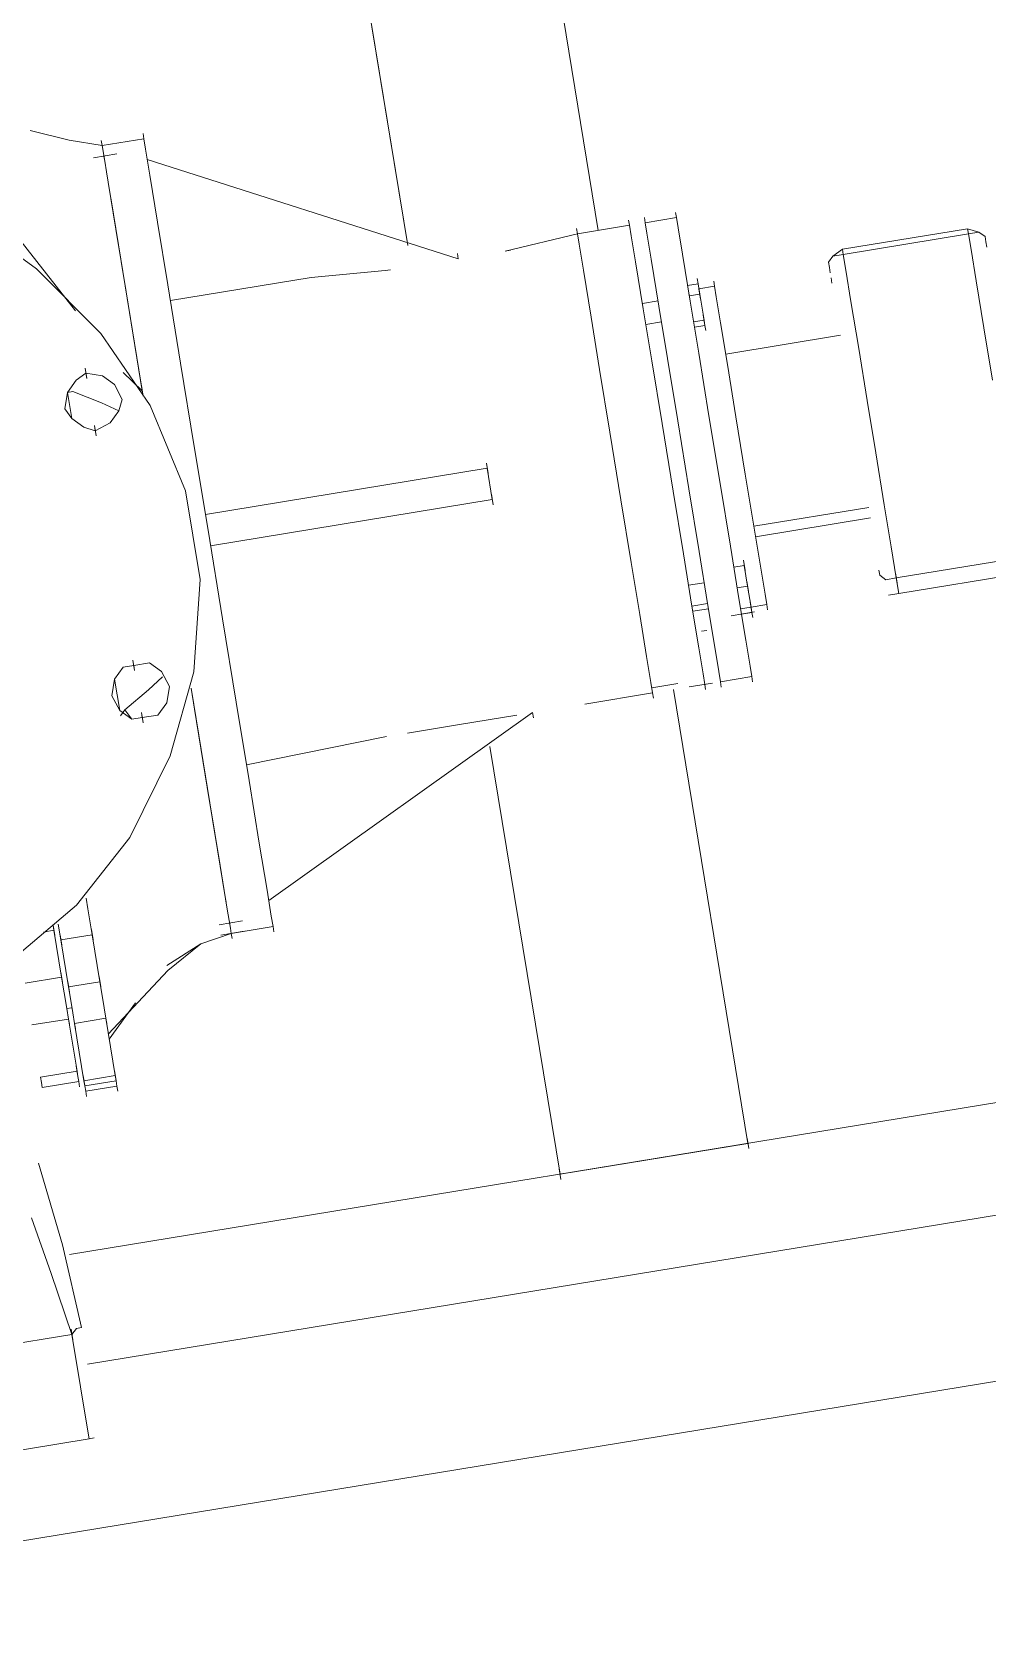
# Model space of a CAD drawing. Header units: metres. Extents: x 2 to 659295185, y -28 to 1124222152.
# Drawn here: x 655610.7 to 655611.079, y 1126537.154 to 1126537.786 of the extents above; entities that cross this region are included whole.
import ezdxf

# ---------------------------------------------------------------- set-up
doc = ezdxf.new("R2010")
doc.units = ezdxf.units.M
doc.header["$MEASUREMENT"] = 0
doc.layers.add('CCSM_C1_CUERPO CK$0$A-EQUIPOS', color=9, linetype='CONTINUOUS')

msp = doc.modelspace()

# ---------------------------------------------------------------- linework, layer by layer
at = {"layer": 'CCSM_C1_CUERPO CK$0$A-EQUIPOS', "lineweight": 5}
for p, q in [((655610.89571, 1126537.88567), (655610.9249, 1126537.70759)), ((655610.9249, 1126537.70759), (655610.89571, 1126537.88567)), ((655610.84934, 1126537.70158), (655610.82117, 1126537.87345)), ((655610.82117, 1126537.87345), (655610.84934, 1126537.70158)), ((655610.71492, 1126537.74334), (655610.69941, 1126537.74718)), ((655610.69941, 1126537.74718), (655610.71492, 1126537.74334)), ((655610.74425, 1126537.74602), (655610.74459, 1126537.74395)), ((655610.71492, 1126537.74334), (655610.72802, 1126537.74124)), ((655610.72768, 1126537.74331), (655610.72802, 1126537.74124)), ((655610.72802, 1126537.74124), (655610.74459, 1126537.74395)), ((655610.72904, 1126537.73502), (655610.72802, 1126537.74124)), ((655610.72802, 1126537.74124), (655610.72904, 1126537.73502)), ((655610.74526, 1126537.73981), (655610.74459, 1126537.74395)), ((655610.74459, 1126537.74395), (655610.74526, 1126537.73981)), ((655610.74696, 1126537.72946), (655610.74526, 1126537.73981)), ((655610.74696, 1126537.72946), (655610.74526, 1126537.73981)), ((655610.72456, 1126537.73642), (655610.73388, 1126537.73794)), ((655610.72456, 1126537.73642), (655610.73388, 1126537.73794)), ((655610.7287, 1126537.73709), (655610.72904, 1126537.73502)), ((655610.7287, 1126537.73709), (655610.72904, 1126537.73502)), ((655610.72972, 1126537.73088), (655610.72904, 1126537.73502)), ((655610.72972, 1126537.73088), (655610.72904, 1126537.73502)), ((655610.86933, 1126537.69636), (655610.74594, 1126537.73567)), ((655610.86933, 1126537.69636), (655610.74594, 1126537.73567)), ((655610.7175, 1126537.67572), (655610.67452, 1126537.73034)), ((655610.72972, 1126537.73088), (655610.7304, 1126537.72674)), ((655610.72972, 1126537.73088), (655610.7304, 1126537.72674)), ((655610.7304, 1126537.72674), (655610.73345, 1126537.7081)), ((655610.7304, 1126537.72674), (655610.73345, 1126537.7081)), ((655610.75002, 1126537.71082), (655610.74696, 1126537.72946)), ((655610.75002, 1126537.71082), (655610.74696, 1126537.72946)), ((655610.73447, 1126537.70189), (655610.73141, 1126537.72053)), ((655610.73141, 1126537.72053), (655610.73447, 1126537.70189)), ((655610.70202, 1126537.69232), (655610.6731, 1126537.7131)), ((655610.70202, 1126537.69232), (655610.6731, 1126537.7131)), ((655610.95562, 1126537.71475), (655610.95596, 1126537.71268)), ((655610.73345, 1126537.7081), (655610.73752, 1126537.68326)), ((655610.73345, 1126537.7081), (655610.73752, 1126537.68326)), ((655610.75409, 1126537.68597), (655610.75002, 1126537.71082)), ((655610.75409, 1126537.68597), (655610.75002, 1126537.71082)), ((655610.91628, 1126537.7083), (655610.91662, 1126537.70623)), ((655610.93732, 1126537.70963), (655610.91662, 1126537.70623)), ((655610.93698, 1126537.7117), (655610.93732, 1126537.70963)), ((655610.938, 1126537.70549), (655610.93732, 1126537.70963)), ((655610.938, 1126537.70549), (655610.93732, 1126537.70963)), ((655610.9432, 1126537.71272), (655610.94354, 1126537.71065)), ((655610.94354, 1126537.71065), (655610.95596, 1126537.71268)), ((655610.94354, 1126537.71065), (655610.94421, 1126537.7065)), ((655610.94421, 1126537.7065), (655610.94354, 1126537.71065)), ((655610.95664, 1126537.70854), (655610.95596, 1126537.71268)), ((655610.95664, 1126537.70854), (655610.95596, 1126537.71268)), ((655610.95834, 1126537.69819), (655610.95664, 1126537.70854)), ((655610.95834, 1126537.69819), (655610.95664, 1126537.70854)), ((655611.02181, 1126537.70009), (655611.07151, 1126537.70823)), ((655611.07151, 1126537.70823), (655611.02181, 1126537.70009)), ((655611.07599, 1126537.70684), (655611.07151, 1126537.70823)), ((655611.07151, 1126537.70823), (655611.07599, 1126537.70684)), ((655611.07151, 1126537.70823), (655611.07185, 1126537.70616)), ((655611.07185, 1126537.70616), (655611.07599, 1126537.70684)), ((655611.07599, 1126537.70684), (655611.07185, 1126537.70616)), ((655611.0784, 1126537.70511), (655611.07599, 1126537.70684)), ((655610.73888, 1126537.67497), (655610.73447, 1126537.70189)), ((655610.73447, 1126537.70189), (655610.73888, 1126537.67497)), ((655610.88797, 1126537.69941), (655610.91662, 1126537.70623)), ((655610.91662, 1126537.70623), (655610.9173, 1126537.70209)), ((655610.91899, 1126537.69174), (655610.9173, 1126537.70209)), ((655610.938, 1126537.70549), (655610.9397, 1126537.69513)), ((655610.9397, 1126537.69513), (655610.938, 1126537.70549)), ((655610.94421, 1126537.7065), (655610.94591, 1126537.69615)), ((655610.94421, 1126537.7065), (655610.94591, 1126537.69615)), ((655611.07185, 1126537.70616), (655611.02215, 1126537.69802)), ((655611.07185, 1126537.70616), (655611.02215, 1126537.69802)), ((655611.07286, 1126537.69995), (655611.07185, 1126537.70616)), ((655611.07874, 1126537.70304), (655611.0784, 1126537.70511)), ((655611.0784, 1126537.70511), (655611.07874, 1126537.70304)), ((655611.07874, 1126537.70304), (655611.0784, 1126537.70511)), ((655611.07908, 1126537.70097), (655611.07874, 1126537.70304)), ((655611.07874, 1126537.70304), (655611.07908, 1126537.70097)), ((655610.86899, 1126537.69843), (655610.86933, 1126537.69636)), ((655610.86899, 1126537.69843), (655610.86933, 1126537.69636)), ((655610.86933, 1126537.69636), (655610.86899, 1126537.69843)), ((655610.88797, 1126537.69941), (655610.89004, 1126537.69975)), ((655610.9397, 1126537.69513), (655610.94275, 1126537.6765)), ((655610.94275, 1126537.6765), (655610.9397, 1126537.69513)), ((655610.94591, 1126537.69615), (655610.94897, 1126537.67752)), ((655610.94591, 1126537.69615), (655610.94897, 1126537.67752)), ((655610.96139, 1126537.67955), (655610.95834, 1126537.69819)), ((655610.96139, 1126537.67955), (655610.95834, 1126537.69819)), ((655611.01801, 1126537.69734), (655611.01628, 1126537.69493)), ((655611.01628, 1126537.69493), (655611.01662, 1126537.69286)), ((655611.01628, 1126537.69493), (655611.01662, 1126537.69286)), ((655611.01628, 1126537.69493), (655611.01662, 1126537.69286)), ((655611.01801, 1126537.69734), (655611.02181, 1126537.70009)), ((655611.02215, 1126537.69802), (655611.01801, 1126537.69734)), ((655611.01801, 1126537.69734), (655611.02215, 1126537.69802)), ((655611.02181, 1126537.70009), (655611.02215, 1126537.69802)), ((655611.02317, 1126537.6918), (655611.02215, 1126537.69802)), ((655611.0749, 1126537.68753), (655611.07286, 1126537.69995)), ((655610.72748, 1126537.66673), (655610.70202, 1126537.69232)), ((655610.72748, 1126537.66673), (655610.70202, 1126537.69232)), ((655610.81101, 1126537.68892), (655610.75511, 1126537.67976)), ((655610.84034, 1126537.69161), (655610.81101, 1126537.68892)), ((655610.84241, 1126537.69194), (655610.84034, 1126537.69161)), ((655610.92205, 1126537.6731), (655610.91899, 1126537.69174)), ((655610.96417, 1126537.68851), (655610.96451, 1126537.68644)), ((655610.96417, 1126537.68851), (655610.96451, 1126537.68644)), ((655611.01662, 1126537.69286), (655611.01696, 1126537.69079)), ((655611.01662, 1126537.69286), (655611.01696, 1126537.69079)), ((655611.01764, 1126537.68665), (655611.0173, 1126537.68872)), ((655611.02521, 1126537.67938), (655611.02317, 1126537.6918)), ((655610.73752, 1126537.68326), (655610.74262, 1126537.6522)), ((655610.73752, 1126537.68326), (655610.74262, 1126537.6522)), ((655610.75918, 1126537.65491), (655610.75409, 1126537.68597)), ((655610.75918, 1126537.65491), (655610.75409, 1126537.68597)), ((655610.96451, 1126537.68644), (655610.96037, 1126537.68576)), ((655610.96071, 1126537.68369), (655610.96105, 1126537.68162)), ((655610.96519, 1126537.6823), (655610.96105, 1126537.68162)), ((655610.96451, 1126537.68644), (655610.96519, 1126537.6823)), ((655610.96519, 1126537.6823), (655610.96451, 1126537.68644)), ((655610.96485, 1126537.68437), (655610.97106, 1126537.68539)), ((655610.96485, 1126537.68437), (655610.96553, 1126537.68023)), ((655610.96519, 1126537.6823), (655610.96689, 1126537.67195)), ((655610.96689, 1126537.67195), (655610.96519, 1126537.6823)), ((655610.97072, 1126537.68746), (655610.97106, 1126537.68539)), ((655610.97106, 1126537.68539), (655610.97174, 1126537.68125)), ((655610.97174, 1126537.68125), (655610.97106, 1126537.68539)), ((655611.07796, 1126537.66889), (655611.0749, 1126537.68753)), ((655610.74397, 1126537.64392), (655610.73888, 1126537.67497)), ((655610.73888, 1126537.67497), (655610.74397, 1126537.64392)), ((655610.94863, 1126537.67959), (655610.94241, 1126537.67857)), ((655610.94241, 1126537.67857), (655610.94863, 1126537.67959)), ((655610.94615, 1126537.65579), (655610.94275, 1126537.6765)), ((655610.94615, 1126537.65579), (655610.94275, 1126537.6765)), ((655610.94897, 1126537.67752), (655610.95236, 1126537.65681)), ((655610.94897, 1126537.67752), (655610.95236, 1126537.65681)), ((655610.96478, 1126537.65885), (655610.96139, 1126537.67955)), ((655610.96478, 1126537.65885), (655610.96139, 1126537.67955)), ((655610.97174, 1126537.68125), (655610.97344, 1126537.6709)), ((655610.97344, 1126537.6709), (655610.97174, 1126537.68125)), ((655611.02826, 1126537.66075), (655611.02521, 1126537.67938)), ((655610.92544, 1126537.6524), (655610.92205, 1126537.6731)), ((655610.94377, 1126537.67029), (655610.94998, 1126537.6713)), ((655610.94998, 1126537.6713), (655610.94377, 1126537.67029)), ((655610.96689, 1126537.67195), (655610.96275, 1126537.67127)), ((655610.96723, 1126537.66988), (655610.96309, 1126537.6692)), ((655610.96723, 1126537.66988), (655610.96655, 1126537.67402)), ((655610.96723, 1126537.66988), (655610.96689, 1126537.67195)), ((655610.96689, 1126537.67195), (655610.96723, 1126537.66988)), ((655610.96757, 1126537.66781), (655610.96723, 1126537.66988)), ((655610.97615, 1126537.65433), (655610.97344, 1126537.6709)), ((655610.97615, 1126537.65433), (655610.97344, 1126537.6709)), ((655611.08135, 1126537.64818), (655611.07796, 1126537.66889)), ((655610.74706, 1126537.63804), (655610.72748, 1126537.66673)), ((655610.74706, 1126537.63804), (655610.72748, 1126537.66673)), ((655611.02103, 1126537.66594), (655610.97548, 1126537.65847)), ((655610.95236, 1126537.65681), (655610.95643, 1126537.63196)), ((655610.95236, 1126537.65681), (655610.95643, 1126537.63196)), ((655610.96886, 1126537.634), (655610.96478, 1126537.65885)), ((655610.96886, 1126537.634), (655610.96478, 1126537.65885)), ((655611.03165, 1126537.64004), (655611.02826, 1126537.66075)), ((655610.71777, 1126537.64812), (655610.72157, 1126537.65087)), ((655610.72157, 1126537.65087), (655610.71777, 1126537.64812)), ((655610.72191, 1126537.6488), (655610.72123, 1126537.65294)), ((655610.72812, 1126537.64982), (655610.72157, 1126537.65087)), ((655610.72157, 1126537.65087), (655610.72812, 1126537.64982)), ((655610.72157, 1126537.65087), (655610.72191, 1126537.6488)), ((655610.73294, 1126537.64636), (655610.72812, 1126537.64982)), ((655610.72812, 1126537.64982), (655610.73294, 1126537.64636)), ((655610.74397, 1126537.64392), (655610.7364, 1126537.65118)), ((655610.74262, 1126537.6522), (655610.74431, 1126537.64184)), ((655610.74262, 1126537.6522), (655610.74431, 1126537.64184)), ((655610.76461, 1126537.62178), (655610.75918, 1126537.65491)), ((655610.76461, 1126537.62178), (655610.75918, 1126537.65491)), ((655610.92544, 1126537.6524), (655610.92951, 1126537.62755)), ((655610.95022, 1126537.63094), (655610.94615, 1126537.65579)), ((655610.95022, 1126537.63094), (655610.94615, 1126537.65579)), ((655610.97955, 1126537.63362), (655610.97615, 1126537.65433)), ((655610.97955, 1126537.63362), (655610.97615, 1126537.65433)), ((655610.71777, 1126537.64812), (655610.7143, 1126537.6433)), ((655610.71777, 1126537.64812), (655610.7143, 1126537.6433)), ((655610.7143, 1126537.6433), (655610.71638, 1126537.64364)), ((655610.71638, 1126537.64364), (655610.7143, 1126537.6433)), ((655610.71638, 1126537.64364), (655610.72775, 1126537.63913)), ((655610.72775, 1126537.63913), (655610.71638, 1126537.64364)), ((655610.73294, 1126537.64636), (655610.73603, 1126537.64049)), ((655610.73603, 1126537.64049), (655610.73294, 1126537.64636)), ((655610.74363, 1126537.64599), (655610.74431, 1126537.64184)), ((655610.74431, 1126537.64184), (655610.74397, 1126537.64392)), ((655610.74431, 1126537.64184), (655610.74397, 1126537.64392)), ((655610.7143, 1126537.6433), (655610.71325, 1126537.63675)), ((655610.71325, 1126537.63675), (655610.7143, 1126537.6433)), ((655610.7143, 1126537.6433), (655610.716, 1126537.63295)), ((655610.7143, 1126537.6433), (655610.716, 1126537.63295)), ((655610.72775, 1126537.63913), (655610.73464, 1126537.63601)), ((655610.73464, 1126537.63601), (655610.72775, 1126537.63913)), ((655610.73603, 1126537.64049), (655610.73464, 1126537.63601)), ((655610.73464, 1126537.63601), (655610.73603, 1126537.64049)), ((655610.76111, 1126537.6042), (655610.74706, 1126537.63804)), ((655610.76111, 1126537.6042), (655610.74706, 1126537.63804)), ((655611.03505, 1126537.61933), (655611.03165, 1126537.64004)), ((655610.71325, 1126537.63675), (655610.716, 1126537.63295)), ((655610.71325, 1126537.63675), (655610.716, 1126537.63295)), ((655610.72082, 1126537.62949), (655610.716, 1126537.63295)), ((655610.716, 1126537.63295), (655610.72082, 1126537.62949)), ((655610.73118, 1126537.63119), (655610.7253, 1126537.6281)), ((655610.73118, 1126537.63119), (655610.7253, 1126537.6281)), ((655610.73464, 1126537.63601), (655610.73118, 1126537.63119)), ((655610.73464, 1126537.63601), (655610.73118, 1126537.63119)), ((655610.95463, 1126537.60403), (655610.95022, 1126537.63094)), ((655610.95463, 1126537.60403), (655610.95022, 1126537.63094)), ((655610.95643, 1126537.63196), (655610.96084, 1126537.60504)), ((655610.95643, 1126537.63196), (655610.96084, 1126537.60504)), ((655610.97327, 1126537.60708), (655610.96886, 1126537.634)), ((655610.97327, 1126537.60708), (655610.96886, 1126537.634)), ((655610.98328, 1126537.61085), (655610.97955, 1126537.63362)), ((655610.98328, 1126537.61085), (655610.97955, 1126537.63362)), ((655610.7253, 1126537.6281), (655610.72082, 1126537.62949)), ((655610.7253, 1126537.6281), (655610.72082, 1126537.62949)), ((655610.72564, 1126537.62603), (655610.72496, 1126537.63017)), ((655610.72496, 1126537.63017), (655610.7253, 1126537.6281)), ((655610.92951, 1126537.62755), (655610.93393, 1126537.60063)), ((655610.77004, 1126537.58865), (655610.76461, 1126537.62178)), ((655610.77004, 1126537.58865), (655610.76461, 1126537.62178)), ((655611.03844, 1126537.59863), (655611.03505, 1126537.61933)), ((655610.76902, 1126537.59486), (655610.88084, 1126537.61319)), ((655610.88084, 1126537.61319), (655610.76902, 1126537.59486)), ((655610.8805, 1126537.61526), (655610.88118, 1126537.61112)), ((655610.88084, 1126537.61319), (655610.88287, 1126537.60077)), ((655610.97734, 1126537.58223), (655610.97327, 1126537.60708)), ((655610.97734, 1126537.58223), (655610.97327, 1126537.60708)), ((655610.98668, 1126537.59014), (655610.98328, 1126537.61085)), ((655610.98668, 1126537.59014), (655610.98328, 1126537.61085)), ((655610.76688, 1126537.569), (655610.76111, 1126537.6042)), ((655610.76688, 1126537.569), (655610.76111, 1126537.6042)), ((655610.77106, 1126537.58244), (655610.88287, 1126537.60077)), ((655610.77106, 1126537.58244), (655610.88287, 1126537.60077)), ((655610.88253, 1126537.60284), (655610.88321, 1126537.5987)), ((655610.938, 1126537.57578), (655610.93393, 1126537.60063)), ((655610.95871, 1126537.57918), (655610.95463, 1126537.60403)), ((655610.95871, 1126537.57918), (655610.95463, 1126537.60403)), ((655610.96084, 1126537.60504), (655610.96492, 1126537.5802)), ((655610.96084, 1126537.60504), (655610.96492, 1126537.5802)), ((655611.03223, 1126537.59761), (655610.98668, 1126537.59014)), ((655610.98736, 1126537.586), (655611.03291, 1126537.59347)), ((655611.04116, 1126537.58206), (655611.03844, 1126537.59863)), ((655610.77581, 1126537.55345), (655610.77004, 1126537.58865)), ((655610.77581, 1126537.55345), (655610.77004, 1126537.58865)), ((655610.98939, 1126537.57358), (655610.98668, 1126537.59014)), ((655610.98939, 1126537.57358), (655610.98668, 1126537.59014)), ((655610.96492, 1126537.5802), (655610.96831, 1126537.55949)), ((655610.96492, 1126537.5802), (655610.96831, 1126537.55949)), ((655610.98074, 1126537.56153), (655610.97734, 1126537.58223)), ((655610.98074, 1126537.56153), (655610.97734, 1126537.58223)), ((655611.04319, 1126537.56964), (655611.04116, 1126537.58206)), ((655610.94139, 1126537.55508), (655610.938, 1126537.57578)), ((655610.9621, 1126537.55847), (655610.95871, 1126537.57918)), ((655610.9621, 1126537.55847), (655610.95871, 1126537.57918)), ((655610.98284, 1126537.57463), (655610.9787, 1126537.57395)), ((655610.9825, 1126537.5767), (655610.98318, 1126537.57256)), ((655610.9842, 1126537.56635), (655610.98284, 1126537.57463)), ((655610.98284, 1126537.57463), (655610.9842, 1126537.56635)), ((655611.09289, 1126537.57778), (655611.04319, 1126537.56964)), ((655610.76437, 1126537.53244), (655610.76688, 1126537.569)), ((655610.76688, 1126537.569), (655610.76437, 1126537.53244)), ((655610.96695, 1126537.56777), (655610.96074, 1126537.56675)), ((655610.96074, 1126537.56675), (655610.96695, 1126537.56777)), ((655610.96695, 1126537.56777), (655610.96074, 1126537.56675)), ((655610.98386, 1126537.56842), (655610.98454, 1126537.56428)), ((655610.99109, 1126537.56322), (655610.98939, 1126537.57358)), ((655610.99109, 1126537.56322), (655610.98939, 1126537.57358)), ((655611.0363, 1126537.57276), (655611.03664, 1126537.57069)), ((655611.03664, 1126537.57069), (655611.03905, 1126537.56896)), ((655611.03905, 1126537.56896), (655611.04319, 1126537.56964)), ((655611.04285, 1126537.57171), (655611.04353, 1126537.56757)), ((655611.04319, 1126537.56964), (655611.04421, 1126537.56343)), ((655611.04421, 1126537.56343), (655611.09391, 1126537.57157)), ((655610.9842, 1126537.56635), (655610.98006, 1126537.56567)), ((655610.98345, 1126537.54496), (655610.98074, 1126537.56153)), ((655610.98345, 1126537.54496), (655610.98074, 1126537.56153)), ((655610.9842, 1126537.56635), (655610.98556, 1126537.55806)), ((655610.98556, 1126537.55806), (655610.9842, 1126537.56635)), ((655610.99177, 1126537.55908), (655610.99109, 1126537.56322)), ((655610.99177, 1126537.55908), (655610.99109, 1126537.56322)), ((655611.04421, 1126537.56343), (655611.04007, 1126537.56275)), ((655611.04007, 1126537.56275), (655611.04421, 1126537.56343)), ((655610.94411, 1126537.53851), (655610.94139, 1126537.55508)), ((655610.96831, 1126537.55949), (655610.9621, 1126537.55847)), ((655610.96481, 1126537.54191), (655610.9621, 1126537.55847)), ((655610.96481, 1126537.54191), (655610.9621, 1126537.55847)), ((655610.96244, 1126537.5564), (655610.96865, 1126537.55742)), ((655610.96244, 1126537.5564), (655610.96865, 1126537.55742)), ((655610.96831, 1126537.55949), (655610.97103, 1126537.54292)), ((655610.96831, 1126537.55949), (655610.97103, 1126537.54292)), ((655610.97761, 1126537.55463), (655610.98693, 1126537.55616)), ((655610.98556, 1126537.55806), (655610.98141, 1126537.55738)), ((655610.98589, 1126537.55599), (655610.98175, 1126537.55531)), ((655610.98522, 1126537.56013), (655610.98589, 1126537.55599)), ((655610.98556, 1126537.55806), (655610.99177, 1126537.55908)), ((655610.98589, 1126537.55599), (655610.98556, 1126537.55806)), ((655610.98556, 1126537.55806), (655610.98589, 1126537.55599)), ((655610.98589, 1126537.55599), (655610.98623, 1126537.55392)), ((655610.98589, 1126537.55599), (655610.98623, 1126537.55392)), ((655610.99177, 1126537.55908), (655610.99211, 1126537.55701)), ((655610.78124, 1126537.52032), (655610.77581, 1126537.55345)), ((655610.78124, 1126537.52032), (655610.77581, 1126537.55345)), ((655610.96587, 1126537.54846), (655610.96794, 1126537.5488)), ((655610.97103, 1126537.54292), (655610.97272, 1126537.53257)), ((655610.97103, 1126537.54292), (655610.97272, 1126537.53257)), ((655610.98345, 1126537.54496), (655610.98515, 1126537.53461)), ((655610.98345, 1126537.54496), (655610.98515, 1126537.53461)), ((655610.74024, 1126537.53699), (655610.74092, 1126537.53285)), ((655610.74058, 1126537.53492), (655610.74679, 1126537.53594)), ((655610.74679, 1126537.53594), (655610.74058, 1126537.53492)), ((655610.74679, 1126537.53594), (655610.75161, 1126537.53247)), ((655610.75161, 1126537.53247), (655610.74679, 1126537.53594)), ((655610.94581, 1126537.52816), (655610.94411, 1126537.53851)), ((655610.96481, 1126537.54191), (655610.96651, 1126537.53155)), ((655610.96481, 1126537.54191), (655610.96651, 1126537.53155)), ((655610.73643, 1126537.53424), (655610.73297, 1126537.52942)), ((655610.73643, 1126537.53424), (655610.73297, 1126537.52942)), ((655610.73643, 1126537.53424), (655610.74058, 1126537.53492)), ((655610.73643, 1126537.53424), (655610.74058, 1126537.53492)), ((655610.74058, 1126537.53492), (655610.74092, 1126537.53285)), ((655610.75195, 1126537.5304), (655610.74641, 1126537.52524)), ((655610.75195, 1126537.5304), (655610.74641, 1126537.52524)), ((655610.7547, 1126537.5266), (655610.75161, 1126537.53247)), ((655610.75161, 1126537.53247), (655610.7547, 1126537.5266)), ((655610.75497, 1126537.499), (655610.76437, 1126537.53244)), ((655610.76437, 1126537.53244), (655610.75497, 1126537.499)), ((655610.96651, 1126537.53155), (655610.96719, 1126537.52741)), ((655610.96651, 1126537.53155), (655610.96719, 1126537.52741)), ((655610.97272, 1126537.53257), (655610.9734, 1126537.52843)), ((655610.97272, 1126537.53257), (655610.9734, 1126537.52843)), ((655610.9734, 1126537.52843), (655610.98583, 1126537.53047)), ((655610.98515, 1126537.53461), (655610.98583, 1126537.53047)), ((655610.98515, 1126537.53461), (655610.98583, 1126537.53047)), ((655610.98583, 1126537.53047), (655610.98617, 1126537.5284)), ((655610.73297, 1126537.52942), (655610.73192, 1126537.52287)), ((655610.73297, 1126537.52942), (655610.73192, 1126537.52287)), ((655610.73297, 1126537.52942), (655610.73501, 1126537.517)), ((655610.73297, 1126537.52942), (655610.73501, 1126537.517)), ((655610.74641, 1126537.52524), (655610.73708, 1126537.51734)), ((655610.74641, 1126537.52524), (655610.73708, 1126537.51734)), ((655610.74641, 1126537.52524), (655610.73708, 1126537.51734)), ((655610.75364, 1126537.52005), (655610.7547, 1126537.5266)), ((655610.7547, 1126537.5266), (655610.75364, 1126537.52005)), ((655610.76637, 1126537.50725), (655610.76332, 1126537.52589)), ((655610.76637, 1126537.50725), (655610.76332, 1126537.52589)), ((655610.76332, 1126537.52589), (655610.76468, 1126537.51761)), ((655610.76332, 1126537.52589), (655610.76468, 1126537.51761)), ((655610.91957, 1126537.51961), (655610.94648, 1126537.52402)), ((655610.94648, 1126537.52402), (655610.94581, 1126537.52816)), ((655610.94614, 1126537.52609), (655610.9565, 1126537.52779)), ((655610.94648, 1126537.52402), (655610.94682, 1126537.52195)), ((655610.95477, 1126537.52538), (655610.98429, 1126537.34523)), ((655610.98429, 1126537.34523), (655610.95477, 1126537.52538)), ((655610.96098, 1126537.52639), (655610.9703, 1126537.52792)), ((655610.96719, 1126537.52741), (655610.96753, 1126537.52534)), ((655610.9734, 1126537.52843), (655610.97374, 1126537.52636)), ((655610.73501, 1126537.517), (655610.73192, 1126537.52287)), ((655610.73192, 1126537.52287), (655610.73501, 1126537.517)), ((655610.73983, 1126537.51353), (655610.73501, 1126537.517)), ((655610.73983, 1126537.51353), (655610.73501, 1126537.517)), ((655610.73708, 1126537.51734), (655610.73535, 1126537.51493)), ((655610.73708, 1126537.51734), (655610.73535, 1126537.51493)), ((655610.73708, 1126537.51734), (655610.73983, 1126537.51353)), ((655610.75364, 1126537.52005), (655610.75018, 1126537.51523)), ((655610.75364, 1126537.52005), (655610.75018, 1126537.51523)), ((655610.76468, 1126537.51761), (655610.76977, 1126537.48655)), ((655610.76468, 1126537.51761), (655610.76977, 1126537.48655)), ((655610.78633, 1126537.48926), (655610.78124, 1126537.52032)), ((655610.78633, 1126537.48926), (655610.78124, 1126537.52032)), ((655610.74397, 1126537.51421), (655610.73983, 1126537.51353)), ((655610.74397, 1126537.51421), (655610.73983, 1126537.51353)), ((655610.74363, 1126537.51628), (655610.74431, 1126537.51214)), ((655610.74363, 1126537.51628), (655610.74397, 1126537.51421)), ((655610.75018, 1126537.51523), (655610.74397, 1126537.51421)), ((655610.75018, 1126537.51523), (655610.74397, 1126537.51421)), ((655610.79414, 1126537.44164), (655610.89886, 1126537.51621)), ((655610.89886, 1126537.51621), (655610.79414, 1126537.44164)), ((655610.86987, 1126537.51146), (655610.84916, 1126537.50807)), ((655610.86987, 1126537.51146), (655610.89265, 1126537.51519)), ((655610.89265, 1126537.51519), (655610.86987, 1126537.51146)), ((655610.89886, 1126537.51621), (655610.8992, 1126537.51414)), ((655610.8992, 1126537.51414), (655610.89886, 1126537.51621)), ((655610.77079, 1126537.48033), (655610.76637, 1126537.50725)), ((655610.77079, 1126537.48033), (655610.76637, 1126537.50725)), ((655610.78531, 1126537.49547), (655610.84088, 1126537.50671)), ((655610.73901, 1126537.46662), (655610.75497, 1126537.499)), ((655610.75497, 1126537.499), (655610.73901, 1126537.46662)), ((655610.90975, 1126537.33301), (655610.88192, 1126537.5028)), ((655610.88192, 1126537.5028), (655610.90975, 1126537.33301)), ((655610.76977, 1126537.48655), (655610.77384, 1126537.4617)), ((655610.76977, 1126537.48655), (655610.77384, 1126537.4617)), ((655610.7904, 1126537.46441), (655610.78633, 1126537.48926)), ((655610.7904, 1126537.46441), (655610.78633, 1126537.48926)), ((655610.77486, 1126537.45549), (655610.77079, 1126537.48033)), ((655610.77486, 1126537.45549), (655610.77079, 1126537.48033)), ((655610.7179, 1126537.43977), (655610.73901, 1126537.46662)), ((655610.73901, 1126537.46662), (655610.7179, 1126537.43977)), ((655610.77384, 1126537.4617), (655610.77689, 1126537.44306)), ((655610.77689, 1126537.44306), (655610.77384, 1126537.4617)), ((655610.79346, 1126537.44578), (655610.7904, 1126537.46441)), ((655610.79346, 1126537.44578), (655610.7904, 1126537.46441)), ((655610.77486, 1126537.45549), (655610.77757, 1126537.43892)), ((655610.77757, 1126537.43892), (655610.77486, 1126537.45549)), ((655610.7217, 1126537.44252), (655610.72238, 1126537.43838)), ((655610.77689, 1126537.44306), (655610.77723, 1126537.44099)), ((655610.77723, 1126537.44099), (655610.77689, 1126537.44306)), ((655610.79516, 1126537.43543), (655610.79346, 1126537.44578)), ((655610.79516, 1126537.43543), (655610.79346, 1126537.44578)), ((655610.68989, 1126537.41605), (655610.7179, 1126537.43977)), ((655610.7179, 1126537.43977), (655610.68989, 1126537.41605)), ((655610.72238, 1126537.43838), (655610.72408, 1126537.42803)), ((655610.77757, 1126537.43892), (655610.77893, 1126537.43064)), ((655610.77893, 1126537.43064), (655610.77757, 1126537.43892)), ((655610.79584, 1126537.43128), (655610.79516, 1126537.43543)), ((655610.79516, 1126537.43543), (655610.79584, 1126537.43128)), ((655610.7089, 1126537.42979), (655610.70476, 1126537.42911)), ((655610.70856, 1126537.43186), (655610.7089, 1126537.42979)), ((655610.7089, 1126537.42979), (655610.70856, 1126537.43186)), ((655610.70856, 1126537.43186), (655610.70924, 1126537.42772)), ((655610.7089, 1126537.42979), (655610.71196, 1126537.41116)), ((655610.71196, 1126537.41116), (655610.7089, 1126537.42979)), ((655610.71063, 1126537.4322), (655610.71165, 1126537.42599)), ((655610.71063, 1126537.4322), (655610.71165, 1126537.42599)), ((655610.72374, 1126537.4301), (655610.72442, 1126537.42596)), ((655610.76719, 1126537.42446), (655610.77927, 1126537.42857)), ((655610.77445, 1126537.43203), (655610.78377, 1126537.43356)), ((655610.77445, 1126537.43203), (655610.78377, 1126537.43356)), ((655610.77513, 1126537.42789), (655610.78445, 1126537.42942)), ((655610.77859, 1126537.43271), (655610.77893, 1126537.43064)), ((655610.77859, 1126537.43271), (655610.77893, 1126537.43064)), ((655610.77927, 1126537.42857), (655610.77893, 1126537.43064)), ((655610.77927, 1126537.42857), (655610.77893, 1126537.43064)), ((655610.79584, 1126537.43128), (655610.77927, 1126537.42857)), ((655610.77927, 1126537.42857), (655610.77961, 1126537.4265)), ((655610.79584, 1126537.43128), (655610.79617, 1126537.42921)), ((655610.49464, 1126537.1544), (655612.14908, 1126537.42558)), ((655612.14908, 1126537.42558), (655610.49464, 1126537.1544)), ((655610.71131, 1126537.42806), (655610.71199, 1126537.42392)), ((655610.71165, 1126537.42599), (655610.72408, 1126537.42803)), ((655610.71165, 1126537.42599), (655610.71471, 1126537.40735)), ((655610.71471, 1126537.40735), (655610.71165, 1126537.42599)), ((655610.72408, 1126537.42803), (655610.72713, 1126537.40939)), ((655610.72713, 1126537.40939), (655610.72408, 1126537.42803)), ((655610.75371, 1126537.41587), (655610.76719, 1126537.42446)), ((655610.76719, 1126537.42446), (655610.75371, 1126537.41587)), ((655610.76719, 1126537.42446), (655610.75405, 1126537.4138)), ((655610.71196, 1126537.41116), (655610.69746, 1126537.40878)), ((655610.71162, 1126537.41323), (655610.7123, 1126537.40909)), ((655610.71298, 1126537.40494), (655610.71196, 1126537.41116)), ((655610.71298, 1126537.40494), (655610.71196, 1126537.41116)), ((655611.41292, 1126537.41549), (655610.71511, 1126537.30111)), ((655611.41292, 1126537.41549), (655610.71511, 1126537.30111)), ((655610.72679, 1126537.41146), (655610.72747, 1126537.40732)), ((655610.73052, 1126537.38868), (655610.75405, 1126537.4138)), ((655610.71298, 1126537.40494), (655610.71399, 1126537.39873)), ((655610.71298, 1126537.40494), (655610.71399, 1126537.39873)), ((655610.71437, 1126537.40943), (655610.71505, 1126537.40528)), ((655610.72713, 1126537.40939), (655610.71471, 1126537.40735)), ((655610.71471, 1126537.40735), (655610.71572, 1126537.40114)), ((655610.71572, 1126537.40114), (655610.71471, 1126537.40735)), ((655610.72815, 1126537.40318), (655610.72713, 1126537.40939)), ((655610.72815, 1126537.40318), (655610.72713, 1126537.40939)), ((655610.71399, 1126537.39873), (655610.71606, 1126537.39907)), ((655610.71606, 1126537.39907), (655610.71399, 1126537.39873)), ((655610.71399, 1126537.39873), (655610.71467, 1126537.39459)), ((655610.71399, 1126537.39873), (655610.71467, 1126537.39459)), ((655610.71572, 1126537.40114), (655610.7164, 1126537.397)), ((655610.7164, 1126537.397), (655610.71572, 1126537.40114)), ((655610.7164, 1126537.397), (655610.71708, 1126537.39286)), ((655610.7164, 1126537.397), (655610.71708, 1126537.39286)), ((655610.72883, 1126537.39904), (655610.72815, 1126537.40318)), ((655610.72883, 1126537.39904), (655610.72815, 1126537.40318)), ((655610.72951, 1126537.3949), (655610.72883, 1126537.39904)), ((655610.72951, 1126537.3949), (655610.72883, 1126537.39904)), ((655610.73086, 1126537.38661), (655610.74125, 1126537.40107)), ((655610.71467, 1126537.39459), (655610.70018, 1126537.39222)), ((655610.71807, 1126537.37389), (655610.71467, 1126537.39459)), ((655610.71807, 1126537.37389), (655610.71467, 1126537.39459)), ((655610.71467, 1126537.39459), (655610.71501, 1126537.39252)), ((655610.71708, 1126537.39286), (655610.72951, 1126537.3949)), ((655610.71708, 1126537.39286), (655610.72082, 1126537.37008)), ((655610.71708, 1126537.39286), (655610.72082, 1126537.37008)), ((655610.71708, 1126537.39286), (655610.71742, 1126537.39079)), ((655610.71742, 1126537.39079), (655610.71708, 1126537.39286)), ((655610.73324, 1126537.37212), (655610.72951, 1126537.3949)), ((655610.73324, 1126537.37212), (655610.72951, 1126537.3949)), ((655610.72951, 1126537.3949), (655610.72985, 1126537.39283)), ((655610.72951, 1126537.3949), (655610.72985, 1126537.39283)), ((655610.70357, 1126537.37151), (655610.71807, 1126537.37389)), ((655610.71773, 1126537.37596), (655610.71841, 1126537.37181)), ((655610.71807, 1126537.37389), (655610.71841, 1126537.37181)), ((655610.71841, 1126537.37181), (655610.71807, 1126537.37389)), ((655610.71841, 1126537.37181), (655610.71875, 1126537.36974)), ((655610.71875, 1126537.36974), (655610.71841, 1126537.37181)), ((655610.72048, 1126537.37215), (655610.72116, 1126537.36801)), ((655610.72082, 1126537.37008), (655610.73324, 1126537.37212)), ((655610.72224, 1126537.25762), (655611.42004, 1126537.372)), ((655610.72224, 1126537.25762), (655611.42004, 1126537.372)), ((655610.7329, 1126537.37419), (655610.73358, 1126537.37005)), ((655610.73324, 1126537.37212), (655610.73358, 1126537.37005)), ((655610.73358, 1126537.37005), (655610.73324, 1126537.37212)), ((655610.70357, 1126537.37151), (655610.70391, 1126537.36944)), ((655610.70391, 1126537.36944), (655610.70357, 1126537.37151)), ((655610.70391, 1126537.36944), (655610.70425, 1126537.36737)), ((655610.70425, 1126537.36737), (655610.70391, 1126537.36944)), ((655610.71875, 1126537.36974), (655610.70425, 1126537.36737)), ((655610.71875, 1126537.36974), (655610.71908, 1126537.36767)), ((655610.71875, 1126537.36974), (655610.71908, 1126537.36767)), ((655610.71875, 1126537.36974), (655610.71908, 1126537.36767)), ((655610.71875, 1126537.36974), (655610.71908, 1126537.36767)), ((655610.72082, 1126537.37008), (655610.72116, 1126537.36801)), ((655610.72116, 1126537.36801), (655610.72082, 1126537.37008)), ((655610.73358, 1126537.37005), (655610.72116, 1126537.36801)), ((655610.72116, 1126537.36801), (655610.73358, 1126537.37005)), ((655610.72116, 1126537.36801), (655610.72149, 1126537.36594)), ((655610.72149, 1126537.36594), (655610.72116, 1126537.36801)), ((655610.72149, 1126537.36594), (655610.72116, 1126537.36801)), ((655610.73392, 1126537.36798), (655610.72149, 1126537.36594)), ((655610.72149, 1126537.36594), (655610.72183, 1126537.36387)), ((655610.72183, 1126537.36387), (655610.72149, 1126537.36594)), ((655610.73358, 1126537.37005), (655610.73392, 1126537.36798)), ((655610.73392, 1126537.36798), (655610.73358, 1126537.37005)), ((655610.73392, 1126537.36798), (655610.73358, 1126537.37005)), ((655610.73392, 1126537.36798), (655610.73426, 1126537.36591)), ((655610.73392, 1126537.36798), (655610.73426, 1126537.36591)), ((655610.98396, 1126537.3473), (655610.98463, 1126537.34316)), ((655610.98429, 1126537.34523), (655610.90975, 1126537.33301)), ((655610.98429, 1126537.34523), (655610.90975, 1126537.33301)), ((655610.71236, 1126537.30491), (655610.70279, 1126537.33736)), ((655610.70279, 1126537.33736), (655610.71236, 1126537.30491)), ((655610.71236, 1126537.30491), (655610.70279, 1126537.33736)), ((655610.90941, 1126537.33508), (655610.91009, 1126537.33094)), ((655610.70785, 1126537.29354), (655610.69997, 1126537.31564)), ((655610.71236, 1126537.30491), (655610.71986, 1126537.27212)), ((655610.71986, 1126537.27212), (655610.71236, 1126537.30491)), ((655610.71986, 1126537.27212), (655610.71236, 1126537.30491)), ((655610.70785, 1126537.29354), (655610.71606, 1126537.26937)), ((655610.71572, 1126537.27144), (655610.7164, 1126537.2673)), ((655610.71606, 1126537.26937), (655610.71779, 1126537.27178)), ((655610.71779, 1126537.27178), (655610.71986, 1126537.27212)), ((655610.71606, 1126537.26937), (655610.57526, 1126537.24629)), ((655610.71946, 1126537.24866), (655610.71606, 1126537.26937)), ((655610.72183, 1126537.23417), (655610.71946, 1126537.24866)), ((655610.72285, 1126537.22796), (655610.72183, 1126537.23417)), ((655610.58205, 1126537.20488), (655610.72285, 1126537.22796)), ((655610.72285, 1126537.22796), (655610.72492, 1126537.2283))]:
    msp.add_line(p, q, dxfattribs=at)

doc.saveas('drawing.dxf')
